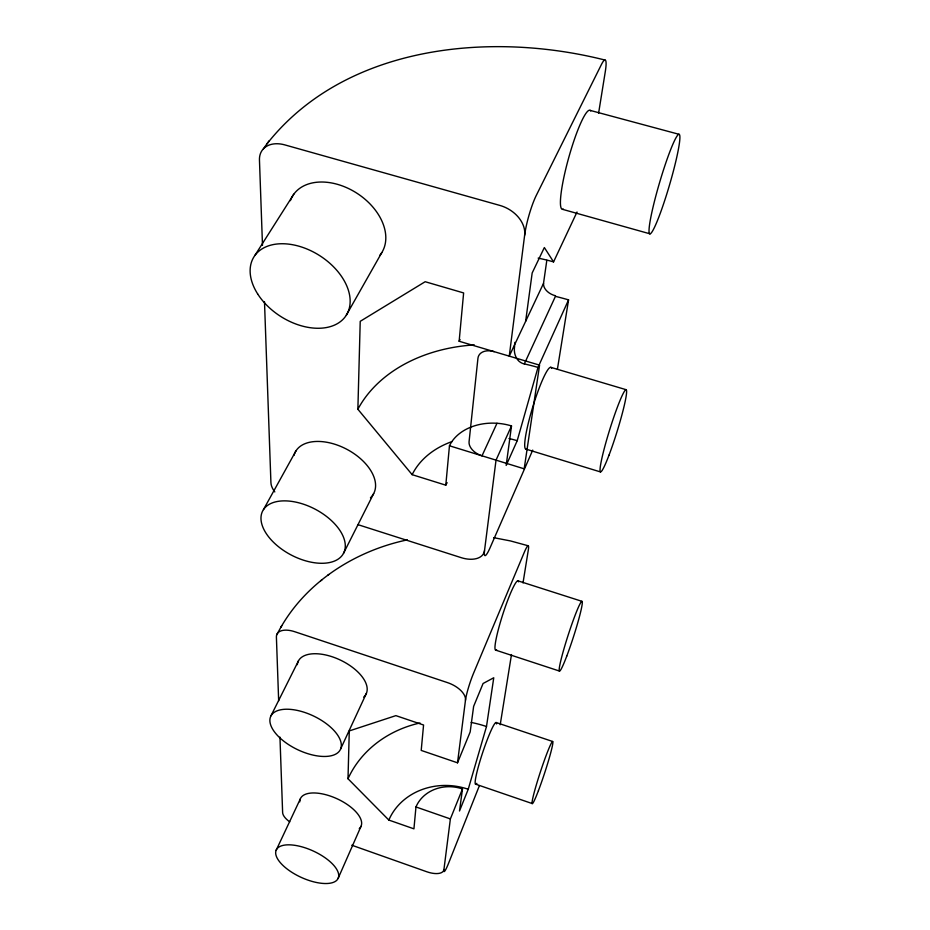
<?xml version="1.0" encoding="UTF-8"?>
<svg xmlns="http://www.w3.org/2000/svg" width="930" height="930" viewBox="0 0 930 930"><rect width="100%" height="100%" fill="white"/><g stroke="black" fill="none" stroke-linecap="round" stroke-linejoin="round"><path stroke-width="1.4" d="M348.006 778.747L349.273 730.934L395.878 715.635L423.569 725.005L421.209 750.417L457.514 762.809L470.173 731.957L473.637 706.358L483.089 683.492L493.76 677.749L486.495 726.516L468.232 789.256L459.501 810.995L462.477 788.942A36.735 32.562 8.5 0 0 415.966 806.961L413.931 828.839L388.833 820.062L348.006 778.747A110.775 98.057 8.5 0 1 420 722.97M357.876 409.247L360.224 321.327L425.173 281.72L463.628 292.938L459.141 341.252L539.574 365.141L524.183 468.825L449.457 445.784L445.796 485.181L412.153 474.672L357.876 409.247A149.695 112.937 7 0 1 474.323 344.902M351.784 845.207L426.684 871.724A17.461 7.835 22.9 0 0 443.936 869.515L450.376 818.923L462.477 788.942M457.514 762.809L465.477 700.232A20.379 2.488 -71.8 0 1 473.637 673.041L524.264 552.385A19.251 2.232 -72.3 0 1 528.321 549.956L523.02 582.912M358.108 524.706L461.175 557.651A23.099 13.776 24.2 0 0 484.518 550.606L496.027 460.141L511.512 425.928A49.546 37.479 7 0 0 449.457 445.784M598.583 113.309L605.279 71.726A27.528 4.022 -74.7 0 0 601.361 64.635L536.308 195.37A29.109 4.778 -74.2 0 0 524.636 235.267L509.256 356.132L543.515 283.383L546.817 260.33M514.941 342.345L514.615 344.856A13.938 9.905 8.3 0 0 514.592 346.553C513.325 353.609 516.627 362.363 524.311 363.944A138.465 104.846 7 0 1 537.993 367.42L568.567 299.867A248.67 188.825 7 0 0 555.431 296.368L524.311 363.944M511.512 425.928L506.176 465.419L517.208 440.704L537.993 367.42M525.648 321.28L532.169 272.99L544.352 247.543L553.571 261.888L577.019 212.005M500.201 724.772L511.488 654.557M557.407 369.222L568.567 299.867M479.276 785.943L448.725 862.889A17.577 1.79 -71.3 0 1 443.936 869.515M532.716 450.12L490.075 547.758A22.971 3.174 -72.4 0 1 484.518 550.606M338.148 878.338A34.038 14.496 24.6 0 0 296.972 845.684A34.038 14.496 24.6 0 0 286.487 868.504A34.038 14.496 24.6 0 0 338.148 878.338L361.026 826.317M496.992 423.278L482.007 455.828A14.938 9.614 24.8 0 1 469.069 441.738L477.939 358.317A15.822 10.788 25.7 0 1 494.167 351.645M340.647 748.917L366.455 693.222M276.07 850.45L300.25 799.056M270.99 715.775L298.483 660.835M343.496 553.385A45.64 25.854 27.7 0 0 293.462 501.665A45.64 25.854 27.7 0 0 272.432 541.202A45.64 25.854 27.7 0 0 343.496 553.385L373.662 493.586M280.767 627.459C307.179 581.25 355.934 550.665 407.363 539.865M276.675 634.876L281.732 625.692M263.492 509.559L296.077 450.701M346.344 315.142L381.765 252.635M254.925 255.378L293.799 194.184M266.887 143.976C344.891 45 490.18 31.004 604.93 60.032M263.399 148.812L269.096 140.849M320.745 580.739L322.047 579.739M327.651 575.403L328.895 574.449M493.656 537.668L510.547 540.946L528.38 545.829M538.156 258.133L538.9 258.284A148.87 107.136 6.8 0 1 553.571 261.888M590.062 110.368L679.156 134.339A51.859 5.103 -73.6 0 1 661.079 211.04A51.859 5.103 -73.6 0 1 653.116 206.786A51.859 5.103 -73.6 0 1 679.156 134.339M562.487 209.32L650.035 233.837M550.688 367.303L625.995 389.658M525.671 449.027L600.42 471.917M517.836 580.797L581.843 601.292M495.585 650.093L559.453 671.053M496.039 722.482L552.606 741.466M475.532 784.118L532.204 803.555M415.966 806.961L450.376 818.923M262.493 245.357L259.458 159.983A28.621 19.937 36.1 0 1 284.859 144.906L499.875 205.425A28.737 21.239 28.3 0 1 524.636 235.267M264.492 301.785L270.921 482.647A22.773 13.241 28.6 0 0 274.815 491.924M278.663 700.836L276.396 636.992A20.135 10.439 26.5 0 1 294.729 631.714L447.458 682.608A20.448 10.788 23.4 0 1 465.477 700.232M279.953 737.106L282.627 812.564A17.193 7.638 25 0 0 289.753 821.853M526.973 448.772A42.745 5.696 -73 0 1 532.937 406.375A42.745 5.696 -73 0 1 551.606 368.327M563.359 209.087A51.383 7.638 -74.4 0 1 568.625 158.03A51.383 7.638 -74.4 0 1 590.724 110.949M293.973 455.409A44.361 26.54 28 0 1 348.087 449.969A44.361 26.54 28 0 1 370.466 497.783M290.381 200.648A52.824 36.677 33.2 0 1 355.551 192.359A52.824 36.677 33.2 0 1 379.614 255.599M412.153 474.672A84.281 64.972 7.1 0 1 452.05 441.564M508.977 438.542A84.281 64.972 7.1 0 1 517.208 440.704M459.141 341.252A53.254 38.281 6.8 0 1 460.071 339.531M445.796 485.181A48.151 37.107 7.1 0 1 447.121 482.682M555.512 295.763A13.764 9.474 18.9 0 1 543.55 283.383M476.846 783.351A32.492 3.29 -71.6 0 1 482.786 752.231A32.492 3.29 -71.6 0 1 496.585 723.924M496.608 649.733A36.41 4.197 -72.1 0 1 502.944 613.881A36.41 4.197 -72.1 0 1 518.615 581.831M299.786 801.846A33.317 15.101 24.6 0 1 336.707 798.603A33.317 15.101 24.6 0 1 359.247 828.7M297.309 664.683A37.665 19.274 25.6 0 1 341.089 660.416A37.665 19.274 25.6 0 1 363.676 697.105M388.833 820.062A62.949 56.288 8.7 0 1 468.232 789.256M471.138 722.424A110.775 98.057 8.5 0 1 486.495 726.516M609.022 455.13A43.082 3.801 -72.7 0 0 626.332 389.902A43.082 3.801 -72.7 0 0 604.558 447.435A43.082 3.801 -72.7 0 0 609.022 455.13M257.622 293.868A54.626 36.119 32.4 0 0 344.205 318.048A54.626 36.119 32.4 0 0 298.565 246.101A54.626 36.119 32.4 0 0 257.622 293.868M538.435 790.64A32.69 2.186 -71.8 0 0 552.792 741.617A32.69 2.186 -71.8 0 0 536.192 785.362A32.69 2.186 -71.8 0 0 538.435 790.64M566.777 656.069A36.654 2.79 -72.1 0 0 582.11 601.396A36.654 2.79 -72.1 0 0 563.313 651.093A36.654 2.79 -72.1 0 0 566.777 656.069M279.616 737.618A38.583 18.623 25.5 0 0 339.834 750.498A38.583 18.623 25.5 0 0 297.321 710.415A38.583 18.623 25.5 0 0 279.616 737.618"/></g></svg>
